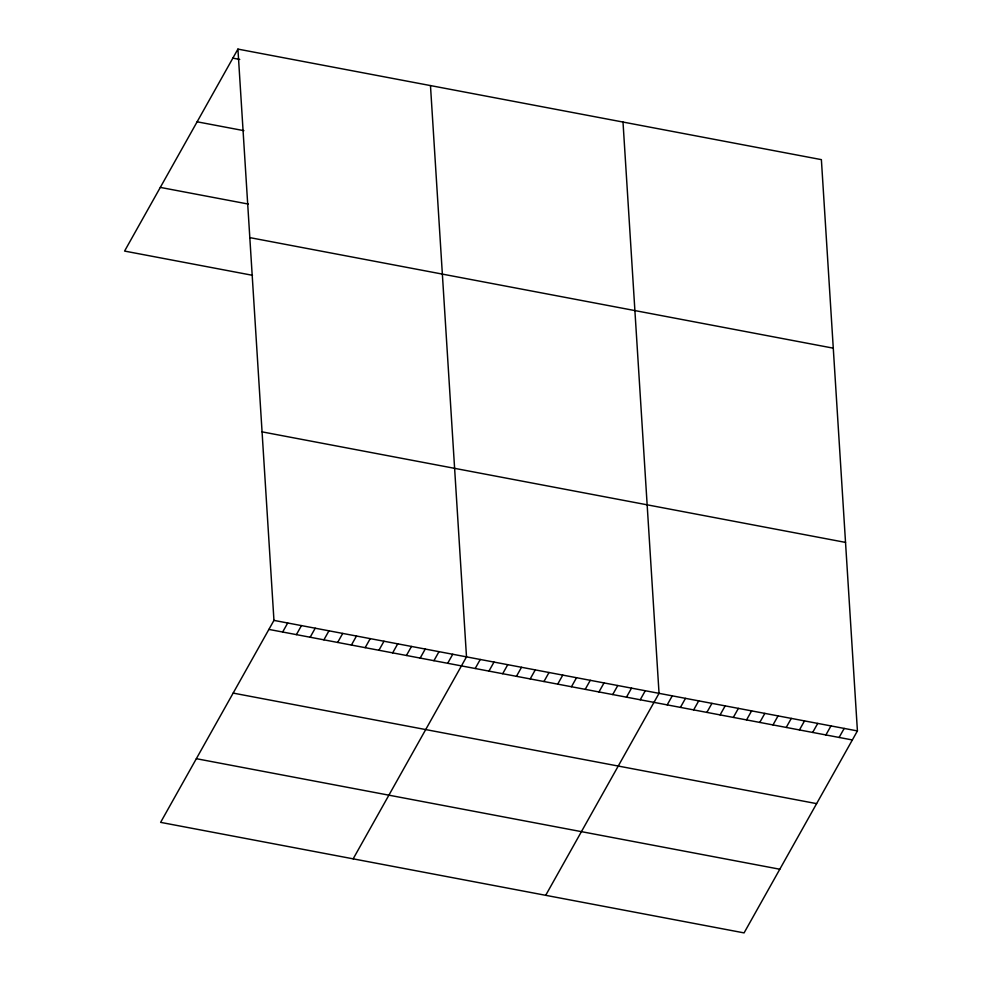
<?xml version="1.0" encoding="UTF-8"?>
<svg xmlns="http://www.w3.org/2000/svg" width="982" height="982" viewBox="0 0 982 982"><rect width="100%" height="100%" fill="white"/><g stroke="black" fill="none" stroke-linecap="round" stroke-linejoin="round"><path stroke-width="1.47" d="M237.926 49.1L273.953 620.391L160.618 822.364L744.074 932.9L857.421 730.927L821.382 159.636L237.926 49.1L124.579 251.073L252.484 275.304M282.644 632.027L287.714 622.993M296.404 634.63L301.462 625.595M310.152 637.232L315.222 628.21M323.9 639.834L328.97 630.812M337.661 642.449L342.718 633.415M351.409 645.051L356.478 636.017M365.169 647.654L370.226 638.631M378.917 650.268L383.987 641.234M392.665 652.87L397.735 643.836M406.425 655.473L411.483 646.451M420.173 658.075L425.243 649.053M433.934 660.69L438.991 651.655M447.682 663.292L452.751 654.258M353.164 858.845L466.499 656.872L430.472 85.581M475.19 668.497L480.247 659.474M488.938 671.111L494.007 662.077M502.698 673.713L507.755 664.679M516.446 676.316L521.516 667.294M530.194 678.918L535.264 669.896M543.954 681.533L549.012 672.498M557.702 684.135L562.772 675.1M571.463 686.737L576.52 677.715M585.211 689.339L590.28 680.317M598.959 691.954L604.028 682.92M612.719 694.556L617.776 685.522M626.467 697.159L631.536 688.137M640.227 699.773L645.284 690.739M545.697 895.314L659.045 693.341L623.005 122.05M667.195 704.88L672.265 695.845M680.428 707.384L685.485 698.362M693.648 709.888L698.718 700.866M706.868 712.392L711.938 703.37M720.101 714.896L725.17 705.874M733.321 717.4L738.39 708.378M746.553 719.916L751.611 710.882M759.773 722.421L764.843 713.386M772.994 724.925L778.063 715.89M786.226 727.429L791.296 718.394M799.446 729.933L804.516 720.911M812.679 732.437L817.736 723.415M825.899 734.941L830.968 725.919M839.119 737.445L844.189 728.423M232.857 58.134L239.731 59.436M197.124 121.805L243.892 130.655M160.311 187.402L248.336 204.072M249.821 237.619L833.276 348.168M262.071 431.859L845.527 542.408M273.953 620.391L857.421 730.927M268.896 629.413L852.351 739.962M233.164 693.096L816.619 803.632M196.351 758.693L779.806 869.23"/></g></svg>
